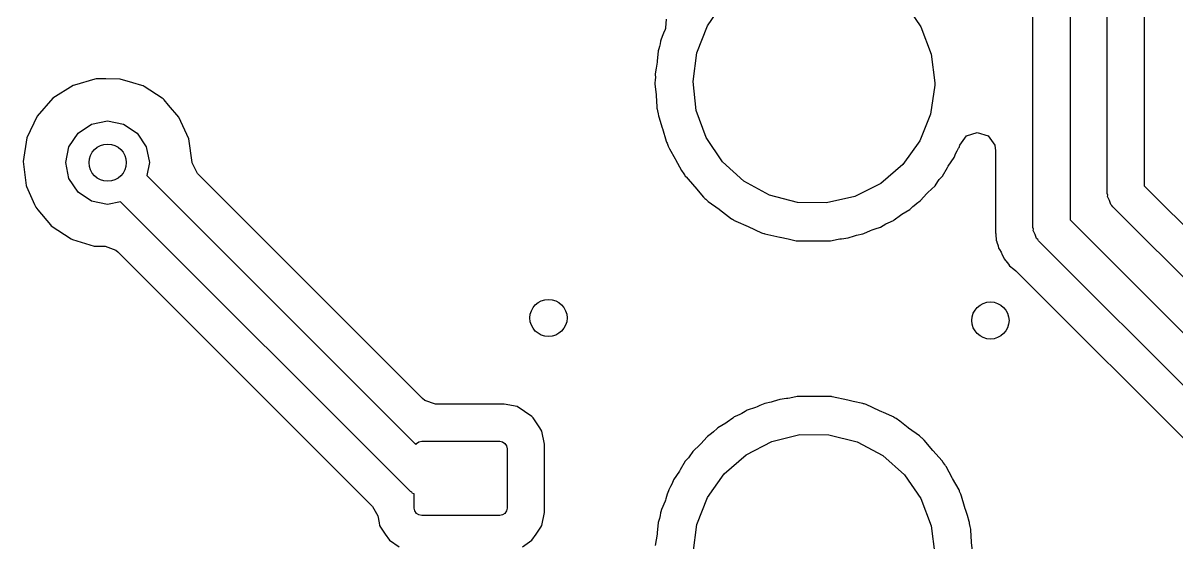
# Model space of a CAD drawing. Extents: x 100.2 to 143.8, y -109.8 to -50.2.
# Drawn here: x 116.19 to 122.4, y -64.2 to -61.4 of the extents above; entities that cross this region are included whole.
import ezdxf

# ---------------------------------------------------------------- set-up
doc = ezdxf.new("R2010")
doc.units = 0
doc.layers.add('BLACK', color=7, linetype='CONTINUOUS')

msp = doc.modelspace()

# ---------------------------------------------------------------- linework, layer by layer
at = {"layer": 'BLACK', "linetype": 'CONTINUOUS'}
for p, q in [((122.228, -55.7785), (122.228, -62.2751)), ((122.028, -62.3165), (122.028, -55.8199)), ((121.829, -57.919), (121.829, -62.4586)), ((121.629, -62.5), (121.629, -57.9604)), ((119.877, -61.4128), (119.928, -61.3399)), ((120.938, -61.2901), (121.026, -61.4189)), ((119.656, -61.3774), (119.652, -61.4235)), ((119.641, -61.4524), (119.634, -61.4711)), ((119.649, -61.4332), (119.641, -61.4524)), ((119.651, -61.4271), (119.649, -61.4332)), ((119.652, -61.4235), (119.651, -61.4271)), ((119.82, -61.5584), (119.877, -61.4128)), ((121.026, -61.4189), (121.081, -61.565)), ((119.619, -61.5252), (119.615, -61.5373)), ((119.623, -61.5107), (119.619, -61.5252)), ((119.625, -61.4952), (119.623, -61.5107)), ((119.626, -61.4899), (119.625, -61.4952)), ((119.634, -61.4711), (119.626, -61.4899)), ((119.613, -61.5474), (119.607, -61.6029)), ((119.614, -61.5422), (119.613, -61.5474)), ((119.615, -61.5373), (119.614, -61.5422)), ((119.615, -61.5373), (119.615, -61.5373)), ((119.8, -61.7132), (119.82, -61.5584)), ((121.081, -61.565), (121.1, -61.72)), ((119.601, -61.6408), (119.596, -61.6722)), ((119.606, -61.6087), (119.601, -61.6408)), ((119.607, -61.6029), (119.606, -61.6087)), ((116.581, -61.701), (116.471, -61.7326)), ((116.588, -61.6991), (116.581, -61.701)), ((116.581, -61.701), (116.581, -61.701)), ((116.595, -61.6991), (116.588, -61.6991)), ((116.641, -61.6994), (116.595, -61.6991)), ((116.717, -61.6999), (116.641, -61.6994)), ((116.785, -61.72), (116.717, -61.6999)), ((119.596, -61.7055), (119.595, -61.72)), ((119.596, -61.6722), (119.596, -61.6776)), ((119.596, -61.6776), (119.597, -61.69)), ((119.597, -61.69), (119.596, -61.7055)), ((116.464, -61.7345), (116.355, -61.8034)), ((116.471, -61.7326), (116.464, -61.7345)), ((116.471, -61.7326), (116.471, -61.7326)), ((116.834, -61.7348), (116.785, -61.72)), ((116.841, -61.7368), (116.834, -61.7348)), ((116.834, -61.7348), (116.834, -61.7348)), ((116.847, -61.7407), (116.841, -61.7368)), ((116.943, -61.8032), (116.847, -61.7407)), ((119.595, -61.72), (119.595, -61.7252)), ((119.595, -61.7252), (119.602, -61.784)), ((119.817, -61.8684), (119.8, -61.7132)), ((121.1, -61.7336), (121.078, -61.8882)), ((121.1, -61.72), (121.1, -61.7336)), ((116.355, -61.8034), (116.27, -61.9001)), ((116.949, -61.807), (116.943, -61.8032)), ((116.943, -61.8032), (116.943, -61.8032)), ((116.954, -61.8124), (116.949, -61.807)), ((116.978, -61.8401), (116.954, -61.8124)), ((116.954, -61.8124), (116.954, -61.8124)), ((119.602, -61.784), (119.602, -61.7891)), ((119.602, -61.7891), (119.605, -61.85)), ((117.033, -61.9048), (116.978, -61.8401)), ((119.605, -61.85), (119.605, -61.8568)), ((119.605, -61.8568), (119.607, -61.8619)), ((119.607, -61.8619), (119.607, -61.8619)), ((119.607, -61.8619), (119.609, -61.8707)), ((119.609, -61.8707), (119.612, -61.8866)), ((119.612, -61.8866), (119.614, -61.8978)), ((119.614, -61.8978), (119.615, -61.9027)), ((119.871, -62.0151), (119.817, -61.8684)), ((121.078, -61.8882), (121.02, -62.0331)), ((116.27, -61.9001), (116.215, -62.0169)), ((116.491, -61.9909), (116.564, -61.9421)), ((116.564, -61.9421), (116.65, -61.925)), ((116.65, -61.925), (116.736, -61.9421)), ((116.736, -61.9421), (116.809, -61.9909)), ((117.087, -62.0223), (117.033, -61.9048)), ((119.615, -61.9027), (119.634, -61.9621)), ((116.215, -62.0169), (116.195, -62.1444)), ((116.442, -62.0639), (116.491, -61.9909)), ((116.809, -61.9909), (116.858, -62.0639)), ((117.105, -62.15), (117.087, -62.0223)), ((119.634, -61.9621), (119.636, -61.9664)), ((119.636, -61.9664), (119.655, -62.0349)), ((119.958, -62.1447), (119.871, -62.0151)), ((121.235, -62.0553), (121.271, -62.0058)), ((121.271, -62.0058), (121.329, -61.9869)), ((121.329, -61.9869), (121.388, -62.0058)), ((121.388, -62.0058), (121.424, -62.0553)), ((116.425, -62.15), (116.442, -62.0639)), ((116.858, -62.0639), (116.875, -62.15)), ((119.655, -62.0349), (119.657, -62.0397)), ((119.657, -62.0397), (119.66, -62.0447)), ((119.66, -62.0447), (119.666, -62.0603)), ((119.666, -62.0603), (119.669, -62.0678)), ((119.669, -62.0678), (119.673, -62.0748)), ((119.673, -62.0748), (119.704, -62.1292)), ((121.02, -62.0331), (120.928, -62.16)), ((121.221, -62.0862), (121.229, -62.0723)), ((121.229, -62.0723), (121.231, -62.0678)), ((121.229, -62.0723), (121.229, -62.0723)), ((121.231, -62.0678), (121.235, -62.0553)), ((121.424, -62.0553), (121.428, -62.0859)), ((116.195, -62.1444), (116.212, -62.2724)), ((119.704, -62.1292), (119.706, -62.1326)), ((119.706, -62.1326), (119.737, -62.1921)), ((120.073, -62.2498), (119.958, -62.1447)), ((121.173, -62.1694), (121.205, -62.1216)), ((121.205, -62.1216), (121.214, -62.099)), ((121.214, -62.099), (121.221, -62.0862)), ((121.428, -62.0859), (121.428, -62.4465)), ((116.442, -62.2361), (116.425, -62.15)), ((116.875, -62.15), (116.861, -62.2197)), ((117.105, -62.1504), (117.105, -62.15)), ((117.106, -62.1538), (117.105, -62.1504)), ((117.133, -62.2083), (117.106, -62.1538)), ((118.345, -63.4205), (117.133, -62.2083)), ((119.737, -62.1921), (119.741, -62.1984)), ((119.741, -62.1984), (119.746, -62.2043)), ((119.746, -62.2043), (119.754, -62.2155)), ((120.928, -62.16), (120.81, -62.2614)), ((121.142, -62.2227), (121.169, -62.1755)), ((121.169, -62.1755), (121.173, -62.1694)), ((116.491, -62.3091), (116.442, -62.2361)), ((116.861, -62.2197), (118.308, -63.6669)), ((119.754, -62.2155), (119.756, -62.2182)), ((119.756, -62.2182), (119.758, -62.2227)), ((119.758, -62.2227), (119.762, -62.2265)), ((119.762, -62.2265), (119.762, -62.2265)), ((119.762, -62.2265), (119.808, -62.2777)), ((120.211, -62.3244), (120.073, -62.2498)), ((120.81, -62.2614), (120.67, -62.3316)), ((121.102, -62.2745), (121.117, -62.2515)), ((121.117, -62.2515), (121.125, -62.2409)), ((121.125, -62.2409), (121.138, -62.2265)), ((121.138, -62.2265), (121.142, -62.2227)), ((121.138, -62.2265), (121.138, -62.2265)), ((116.212, -62.2724), (116.214, -62.2788)), ((116.214, -62.2788), (116.214, -62.2788)), ((116.214, -62.2788), (116.257, -62.3757)), ((116.564, -62.3579), (116.491, -62.3091)), ((119.808, -62.2777), (119.81, -62.2801)), ((119.81, -62.2801), (119.857, -62.3354)), ((120.362, -62.364), (120.211, -62.3244)), ((120.67, -62.3316), (120.518, -62.3664)), ((121.026, -62.3517), (121.056, -62.3175)), ((121.056, -62.3175), (121.062, -62.3118)), ((121.062, -62.3118), (121.063, -62.3108)), ((121.063, -62.3108), (121.102, -62.2745)), ((122.031, -62.3242), (122.028, -62.3165)), ((122.03, -62.3321), (122.031, -62.3242)), ((122.04, -62.353), (122.03, -62.3321)), ((122.228, -62.2751), (123.042, -63.089)), ((116.257, -62.3757), (116.264, -62.3905)), ((116.264, -62.3905), (116.275, -62.4042)), ((116.65, -62.375), (116.564, -62.3579)), ((116.72, -62.3611), (116.65, -62.375)), ((118.279, -63.9207), (116.72, -62.3611)), ((119.857, -62.3354), (119.857, -62.3354)), ((119.857, -62.3354), (119.86, -62.3395)), ((119.86, -62.3395), (119.864, -62.3428)), ((119.864, -62.3428), (119.868, -62.3465)), ((119.868, -62.3465), (119.868, -62.3465)), ((119.868, -62.3465), (119.87, -62.3484)), ((119.87, -62.3484), (119.87, -62.3482)), ((119.87, -62.3482), (119.874, -62.3517)), ((119.874, -62.3517), (119.878, -62.3555)), ((119.878, -62.3555), (119.882, -62.3586)), ((119.882, -62.3586), (119.882, -62.3586)), ((119.882, -62.3586), (119.94, -62.401)), ((120.518, -62.3664), (120.362, -62.364)), ((120.967, -62.4014), (120.983, -62.3869)), ((120.983, -62.3869), (120.99, -62.3801)), ((120.99, -62.3801), (121, -62.3719)), ((121, -62.3719), (121.002, -62.3701)), ((121.002, -62.3701), (121.022, -62.3555)), ((121.022, -62.3555), (121.026, -62.3517)), ((121.026, -62.3517), (121.026, -62.3517)), ((122.048, -62.3753), (122.04, -62.353)), ((122.054, -62.38), (122.048, -62.3753)), ((122.058, -62.3872), (122.054, -62.38)), ((122.93, -63.2597), (122.058, -62.3872)), ((116.275, -62.4042), (116.342, -62.4839)), ((119.94, -62.401), (119.942, -62.4024)), ((119.942, -62.4024), (119.975, -62.4277)), ((119.975, -62.4277), (120.007, -62.4518)), ((120.007, -62.4518), (120.012, -62.454)), ((120.012, -62.454), (120.013, -62.4547)), ((120.013, -62.4547), (120.018, -62.4573)), ((120.018, -62.4573), (120.018, -62.4576)), ((120.882, -62.4576), (120.916, -62.4325)), ((120.916, -62.4325), (120.923, -62.4277)), ((120.923, -62.4277), (120.967, -62.4014)), ((121.428, -62.4506), (121.427, -62.4553)), ((121.427, -62.4553), (121.428, -62.4841)), ((121.428, -62.4465), (121.428, -62.4506)), ((116.342, -62.4839), (116.342, -62.4839)), ((116.342, -62.4839), (116.347, -62.4893)), ((116.347, -62.4893), (116.454, -62.5608)), ((120.018, -62.4576), (120.022, -62.4606)), ((120.022, -62.4606), (120.027, -62.4627)), ((120.027, -62.4627), (120.027, -62.4627)), ((120.027, -62.4627), (120.031, -62.4645)), ((120.031, -62.4645), (120.096, -62.4933)), ((120.096, -62.4933), (120.097, -62.4941)), ((120.097, -62.4941), (120.169, -62.5276)), ((120.719, -62.5312), (120.755, -62.5152)), ((120.755, -62.5152), (120.764, -62.5118)), ((120.764, -62.5118), (120.779, -62.5066)), ((120.779, -62.5066), (120.809, -62.4966)), ((120.809, -62.4966), (120.838, -62.4789)), ((120.838, -62.4789), (120.849, -62.4733)), ((120.849, -62.4733), (120.878, -62.4606)), ((120.878, -62.4606), (120.882, -62.4576)), ((120.882, -62.4576), (120.882, -62.4576)), ((121.428, -62.4841), (121.428, -62.5047)), ((121.428, -62.5047), (121.428, -62.5085)), ((121.428, -62.5085), (121.428, -62.5279)), ((121.631, -62.5077), (121.629, -62.5)), ((121.63, -62.5156), (121.631, -62.5077)), ((121.641, -62.5365), (121.63, -62.5156)), ((121.829, -62.4586), (123.136, -63.7652)), ((116.454, -62.5608), (116.461, -62.5629)), ((116.461, -62.5629), (116.461, -62.5629)), ((116.461, -62.5629), (116.508, -62.5778)), ((116.508, -62.5778), (116.577, -62.5993)), ((120.169, -62.5276), (120.169, -62.5276)), ((120.169, -62.5276), (120.174, -62.5299)), ((120.174, -62.5299), (120.18, -62.531)), ((120.18, -62.531), (120.181, -62.5315)), ((120.181, -62.5315), (120.183, -62.532)), ((120.183, -62.532), (120.186, -62.5333)), ((120.186, -62.5333), (120.235, -62.5438)), ((120.235, -62.5438), (120.267, -62.5507)), ((120.267, -62.5507), (120.268, -62.5509)), ((120.268, -62.5509), (120.311, -62.5604)), ((120.311, -62.5604), (120.355, -62.5702)), ((120.355, -62.5702), (120.359, -62.5704)), ((120.359, -62.5704), (120.359, -62.5704)), ((120.359, -62.5704), (120.359, -62.5704)), ((120.359, -62.5704), (120.36, -62.5705)), ((120.36, -62.5705), (120.539, -62.5705)), ((120.539, -62.5705), (120.58, -62.5619)), ((120.58, -62.5619), (120.59, -62.5604)), ((120.59, -62.5604), (120.599, -62.5593)), ((120.599, -62.5593), (120.634, -62.5556)), ((120.634, -62.5556), (120.669, -62.5435)), ((120.669, -62.5435), (120.68, -62.5405)), ((120.68, -62.5405), (120.714, -62.5333)), ((120.714, -62.5333), (120.719, -62.5312)), ((120.719, -62.5312), (120.719, -62.5312)), ((121.428, -62.5279), (121.429, -62.5324)), ((121.429, -62.5324), (121.43, -62.5375)), ((121.43, -62.5375), (121.431, -62.5672)), ((121.431, -62.5672), (121.434, -62.5756)), ((121.434, -62.5756), (121.434, -62.5756)), ((121.434, -62.5756), (121.435, -62.5778)), ((121.435, -62.5778), (121.442, -62.5987)), ((121.648, -62.5588), (121.641, -62.5365)), ((121.655, -62.5635), (121.648, -62.5588)), ((121.658, -62.5707), (121.655, -62.5635)), ((123.003, -63.9157), (121.658, -62.5707)), ((116.577, -62.5993), (116.611, -62.5999)), ((116.611, -62.5999), (116.636, -62.6004)), ((116.636, -62.6004), (116.694, -62.6203)), ((116.694, -62.6203), (116.704, -62.6293)), ((116.704, -62.6293), (118.076, -64.0009)), ((121.442, -62.5987), (121.444, -62.61)), ((121.444, -62.61), (121.449, -62.6178)), ((121.449, -62.6178), (121.458, -62.6327)), ((121.458, -62.6327), (121.464, -62.6456)), ((121.464, -62.6456), (121.475, -62.67)), ((121.475, -62.67), (121.479, -62.6749)), ((121.479, -62.6749), (121.483, -62.6793)), ((121.483, -62.6793), (121.498, -62.6973)), ((121.498, -62.6973), (121.503, -62.7053)), ((121.503, -62.7053), (121.526, -62.723)), ((121.526, -62.723), (121.536, -62.7318)), ((121.536, -62.7318), (122.711, -63.9067)), ((118.357, -63.4306), (118.345, -63.4205)), ((118.415, -63.4495), (118.357, -63.4306)), ((118.784, -63.4495), (118.415, -63.4495)), ((118.854, -63.4635), (118.784, -63.4495)), ((120.186, -63.4467), (120.16, -63.458)), ((120.22, -63.4395), (120.186, -63.4467)), ((120.231, -63.4365), (120.22, -63.4395)), ((120.266, -63.4244), (120.231, -63.4365)), ((120.303, -63.4205), (120.266, -63.4244)), ((120.31, -63.4196), (120.303, -63.4205)), ((120.32, -63.4181), (120.31, -63.4196)), ((120.361, -63.4095), (120.32, -63.4181)), ((120.54, -63.4095), (120.361, -63.4095)), ((120.541, -63.4096), (120.54, -63.4095)), ((120.545, -63.4098), (120.541, -63.4096)), ((120.541, -63.4096), (120.541, -63.4096)), ((120.541, -63.4096), (120.541, -63.4096)), ((120.549, -63.4107), (120.545, -63.4098)), ((120.632, -63.4291), (120.549, -63.4107)), ((120.549, -63.4107), (120.549, -63.4107)), ((120.633, -63.4293), (120.632, -63.4291)), ((120.662, -63.4355), (120.633, -63.4293)), ((120.714, -63.4467), (120.662, -63.4355)), ((120.717, -63.448), (120.714, -63.4467)), ((120.719, -63.4486), (120.717, -63.448)), ((120.72, -63.449), (120.719, -63.4486)), ((120.726, -63.4501), (120.72, -63.449)), ((120.731, -63.4524), (120.726, -63.4501)), ((118.933, -63.5166), (118.854, -63.4635)), ((120.051, -63.5067), (120.027, -63.5173)), ((120.062, -63.5011), (120.051, -63.5067)), ((120.081, -63.4895), (120.062, -63.5011)), ((120.091, -63.4834), (120.081, -63.4895)), ((120.136, -63.4682), (120.091, -63.4834)), ((120.145, -63.4648), (120.136, -63.4682)), ((120.16, -63.458), (120.145, -63.4648)), ((120.803, -63.4859), (120.731, -63.4524)), ((120.731, -63.4524), (120.731, -63.4524)), ((120.804, -63.4867), (120.803, -63.4859)), ((120.837, -63.5011), (120.804, -63.4867)), ((120.873, -63.5173), (120.837, -63.5011)), ((118.939, -63.5247), (118.933, -63.5166)), ((118.975, -63.5786), (118.939, -63.5247)), ((119.977, -63.5523), (119.933, -63.5786)), ((119.984, -63.5475), (119.977, -63.5523)), ((120.014, -63.5253), (119.984, -63.5475)), ((120.022, -63.5194), (120.014, -63.5253)), ((120.027, -63.5173), (120.022, -63.5194)), ((120.027, -63.5173), (120.027, -63.5173)), ((120.878, -63.5194), (120.873, -63.5173)), ((120.873, -63.5173), (120.873, -63.5173)), ((120.882, -63.5224), (120.878, -63.5194)), ((120.882, -63.5227), (120.882, -63.5224)), ((120.887, -63.5253), (120.882, -63.5227)), ((120.888, -63.526), (120.887, -63.5253)), ((120.893, -63.5282), (120.888, -63.526)), ((120.912, -63.5426), (120.893, -63.5282)), ((120.958, -63.5776), (120.912, -63.5426)), ((118.987, -63.5962), (118.975, -63.5786)), ((119.001, -63.6663), (118.987, -63.5962)), ((119.874, -63.6283), (119.844, -63.6625)), ((119.878, -63.6245), (119.874, -63.6283)), ((119.874, -63.6283), (119.874, -63.6283)), ((119.9, -63.6081), (119.878, -63.6245)), ((119.91, -63.5999), (119.9, -63.6081)), ((119.929, -63.5822), (119.91, -63.5999)), ((119.933, -63.5786), (119.929, -63.5822)), ((119.929, -63.5822), (119.929, -63.5822)), ((120.223, -63.6508), (120.375, -63.6143)), ((120.375, -63.6143), (120.531, -63.6151)), ((120.531, -63.6151), (120.683, -63.6532)), ((120.96, -63.579), (120.958, -63.5776)), ((121.018, -63.6214), (120.96, -63.579)), ((121.022, -63.6245), (121.018, -63.6214)), ((121.026, -63.6283), (121.022, -63.6245)), ((121.03, -63.6318), (121.026, -63.6283)), ((121.032, -63.6335), (121.03, -63.6316)), ((121.03, -63.6316), (121.03, -63.6318)), ((121.036, -63.6372), (121.032, -63.6335)), ((121.032, -63.6335), (121.032, -63.6335)), ((118.308, -63.6669), (118.312, -63.6617)), ((118.312, -63.6617), (118.325, -63.653)), ((118.325, -63.653), (118.34, -63.65)), ((118.34, -63.65), (118.76, -63.65)), ((118.76, -63.65), (118.775, -63.653)), ((118.775, -63.653), (118.788, -63.6617)), ((118.788, -63.6617), (118.797, -63.6747)), ((118.797, -63.6747), (118.8, -63.69)), ((118.8, -63.69), (118.8, -64.01)), ((119.001, -64.0337), (119.001, -63.6663)), ((119.838, -63.6682), (119.798, -63.7055)), ((119.844, -63.6625), (119.838, -63.6682)), ((120.085, -63.7224), (120.223, -63.6508)), ((120.683, -63.6532), (120.821, -63.7263)), ((121.04, -63.6405), (121.036, -63.6372)), ((121.043, -63.6446), (121.04, -63.6405)), ((121.09, -63.6999), (121.043, -63.6446)), ((121.043, -63.6446), (121.043, -63.6446)), ((119.758, -63.7573), (119.731, -63.8045)), ((119.775, -63.7391), (119.758, -63.7573)), ((119.783, -63.7285), (119.775, -63.7391)), ((119.795, -63.71), (119.783, -63.7285)), ((119.798, -63.7055), (119.795, -63.71)), ((119.795, -63.71), (119.795, -63.71)), ((119.967, -63.8251), (120.085, -63.7224)), ((120.821, -63.7263), (120.938, -63.8301)), ((121.092, -63.7023), (121.09, -63.6999)), ((121.138, -63.7535), (121.092, -63.7023)), ((121.142, -63.7573), (121.138, -63.7535)), ((121.138, -63.7535), (121.138, -63.7535)), ((121.144, -63.7618), (121.142, -63.7573)), ((119.727, -63.8106), (119.695, -63.8584)), ((119.731, -63.8045), (119.727, -63.8106)), ((121.146, -63.7645), (121.144, -63.7618)), ((121.154, -63.7757), (121.146, -63.7645)), ((121.159, -63.7816), (121.154, -63.7757)), ((121.162, -63.7863), (121.159, -63.7816)), ((121.194, -63.8474), (121.162, -63.7863)), ((121.162, -63.7863), (121.162, -63.7863)), ((119.686, -63.881), (119.679, -63.8938)), ((119.693, -63.8633), (119.686, -63.881)), ((119.695, -63.8584), (119.693, -63.8633)), ((119.693, -63.8633), (119.693, -63.8633)), ((119.877, -63.9528), (119.967, -63.8251)), ((120.938, -63.8301), (121.026, -63.9589)), ((121.196, -63.8508), (121.194, -63.8474)), ((121.231, -63.9122), (121.196, -63.8508)), ((118.286, -63.9244), (118.279, -63.9207)), ((118.291, -63.9309), (118.286, -63.9244)), ((118.3, -63.9338), (118.291, -63.9309)), ((118.3, -64.01), (118.3, -63.9338)), ((119.661, -63.9353), (119.653, -63.9608)), ((119.667, -63.9171), (119.661, -63.9353)), ((119.669, -63.9122), (119.667, -63.9171)), ((119.667, -63.9171), (119.667, -63.9171)), ((119.674, -63.9039), (119.669, -63.9122)), ((119.679, -63.8938), (119.674, -63.9039)), ((121.233, -63.9171), (121.231, -63.9122)), ((121.234, -63.9197), (121.233, -63.9171)), ((121.24, -63.9353), (121.234, -63.9197)), ((121.245, -63.9451), (121.24, -63.9353)), ((121.261, -64.0016), (121.245, -63.9451)), ((118.076, -64.0009), (118.103, -64.0516)), ((119.649, -63.9732), (119.631, -64.0179)), ((119.651, -63.9671), (119.649, -63.9732)), ((119.653, -63.9608), (119.651, -63.9671)), ((119.82, -64.0984), (119.877, -63.9528)), ((121.026, -63.9589), (121.081, -64.105)), ((121.264, -64.0136), (121.261, -64.0016)), ((118.103, -64.0516), (118.111, -64.0894)), ((118.303, -64.0253), (118.3, -64.01)), ((118.312, -64.0383), (118.303, -64.0253)), ((118.325, -64.047), (118.312, -64.0383)), ((118.34, -64.05), (118.325, -64.047)), ((118.76, -64.05), (118.34, -64.05)), ((118.775, -64.047), (118.76, -64.05)), ((118.788, -64.0383), (118.775, -64.047)), ((118.797, -64.0253), (118.788, -64.0383)), ((118.8, -64.01), (118.797, -64.0253)), ((118.987, -64.1038), (119.001, -64.0337)), ((119.619, -64.0652), (119.615, -64.0773)), ((119.623, -64.0507), (119.619, -64.0652)), ((119.625, -64.0352), (119.623, -64.0507)), ((119.626, -64.0299), (119.625, -64.0352)), ((119.631, -64.0179), (119.626, -64.0299)), ((121.266, -64.0179), (121.264, -64.0136)), ((121.276, -64.0501), (121.266, -64.0179)), ((121.286, -64.0822), (121.276, -64.0501)), ((118.111, -64.0894), (118.113, -64.1038)), ((118.113, -64.1038), (118.119, -64.1119)), ((118.119, -64.1119), (118.119, -64.1119)), ((118.119, -64.1119), (118.144, -64.1497)), ((118.956, -64.1497), (118.981, -64.1119)), ((118.981, -64.1119), (118.987, -64.1038)), ((118.981, -64.1119), (118.981, -64.1119)), ((119.613, -64.0874), (119.607, -64.1429)), ((119.614, -64.0822), (119.613, -64.0874)), ((119.615, -64.0773), (119.614, -64.0822)), ((119.615, -64.0773), (119.615, -64.0773)), ((119.8, -64.2532), (119.82, -64.0984)), ((121.081, -64.105), (121.1, -64.26)), ((121.287, -64.0874), (121.286, -64.0822)), ((121.288, -64.0934), (121.287, -64.0874)), ((121.291, -64.1093), (121.288, -64.0934)), ((121.295, -64.1232), (121.291, -64.1093)), ((121.295, -64.1286), (121.295, -64.1232)), ((121.298, -64.1909), (121.295, -64.1286)), ((121.295, -64.1286), (121.295, -64.1286)), ((118.144, -64.1497), (118.167, -64.1834)), ((118.167, -64.1834), (118.218, -64.2177)), ((118.882, -64.2177), (118.933, -64.1834)), ((118.933, -64.1834), (118.956, -64.1497)), ((119.606, -64.1497), (119.596, -64.2122)), ((119.607, -64.1429), (119.606, -64.1487)), ((119.606, -64.1487), (119.606, -64.1497)), ((121.298, -64.196), (121.298, -64.1909)), ((121.303, -64.2407), (121.298, -64.196))]:
    msp.add_line(p, q, dxfattribs=at)
at = {"layer": 'BLACK'}
for centre in [(116.65, -62.15), (119.022, -62.986), (121.4, -63)]:
    msp.add_circle(centre, 0.1, dxfattribs=at)

doc.saveas('drawing.dxf')
